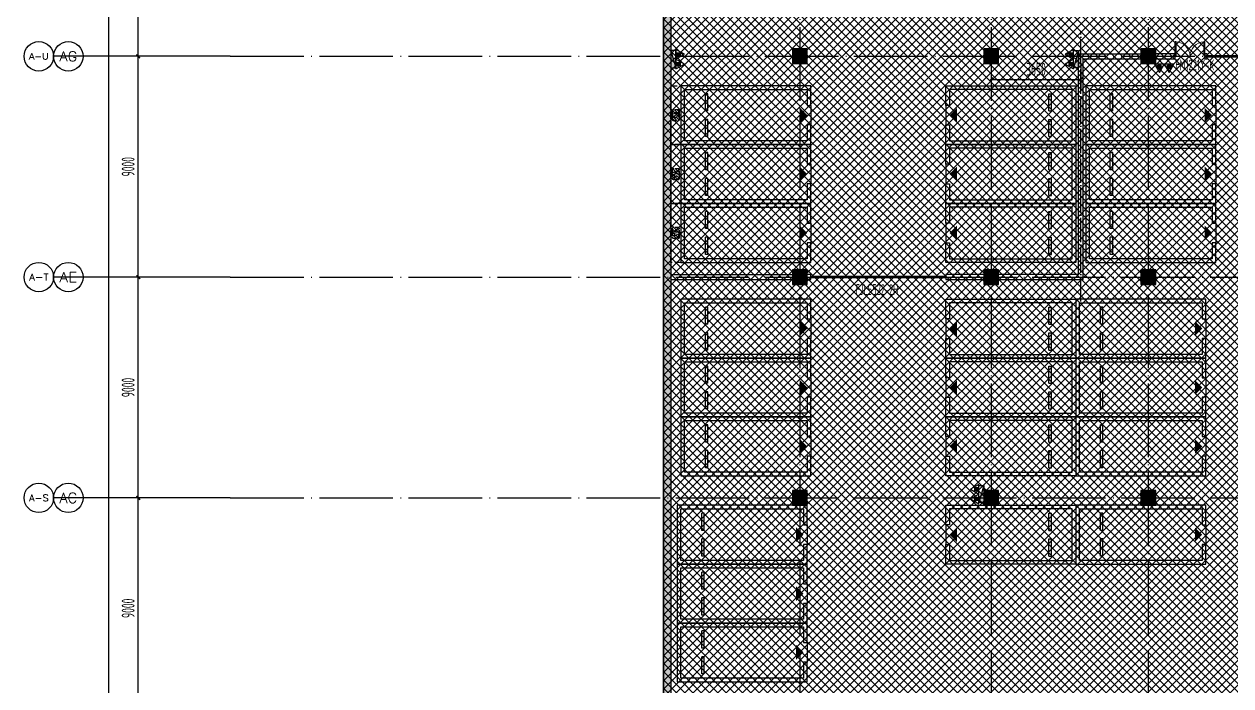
# Model space of a CAD drawing. Extents: x -473190 to 2138458, y -81875 to 2633646.
# Drawn here: x 892098 to 941271, y 90530 to 117504 of the extents above; entities that cross this region are included whole.
import ezdxf
from ezdxf.enums import TextEntityAlignment as Align

# ---------------------------------------------------------------- set-up
doc = ezdxf.new("R2010")
doc.units = 0
doc.header["$LTSCALE"] = 1000
doc.linetypes.add('DASH', pattern=[0.35, 0.25, -0.1])
doc.linetypes.add('DOTE', pattern=[2.42, 2, -0.2, 0.02, -0.2])
for name, color, linetype in [('00-停车位', 67, 'Continuous'), ('A-COLUMN', 2, 'Continuous'), ('A-PUB_HATCH', 8, 'Continuous'), ('A-WALL', 2, 'Continuous'), ('AXIS', 3, 'Continuous'), ('AXIS_TEXT', 7, 'Continuous'), ('car', 252, 'Continuous'), ('DOOR_FIRE', 4, 'Continuous'), ('DOOR_FIRE_TEXT', 7, 'Continuous'), ('DOTE', 1, 'DOTE'), ('PUB_DIM', 3, 'Continuous'), ('PUB_HATCH', 8, 'Continuous'), ('W-EQUIP_消火栓', 7, 'Continuous'), ('W-EQUIP_灭火器', 7, 'Continuous')]:
    doc.layers.add(name, color=color, linetype=linetype)
doc.styles.add('_TCH_AXIS', font='COMPLEX', dxfattribs={"bigfont": 'GBCBIG'})
doc.styles.add('_TCH_DIM_T3', font='tssdeng.shx', dxfattribs={"width": 0.564706, "bigfont": '@@@tssdchn.shx'})
doc.styles.add('_TCH_WINDOW', font='tssdeng.shx', dxfattribs={"width": 0.8, "height": 3.5, "bigfont": 'tssdchn.shx'})
doc.styles.add('COMPLEX', font='COMPLEX.shx', dxfattribs={"width": 0.65})
doc.dimstyles.new('_TCH_ARCH&&150', dxfattribs={"dimtxt": 525, "dimasz": 150, "dimexe": 375, "dimexo": 450, "dimgap": 150, "dimtad": 1, "dimdec": 0, "dimzin": 0, "dimdsep": 46, "dimtxsty": '_TCH_DIM_T3', "dimblk": 'ARCHTICK', "dimcen": 0.09, "dimclrt": 7, "dimazin": 2, "dimtfac": 1, "dimtdec": 0, "dimtix": 1, "dimtmove": 2, "dimatfit": 3, "dimfxl": 0, "dimtolj": 1, "dimtzin": 0, "dimarcsym": 0})

# ---------------------------------------------------------------- blocks, each defined once
blk = doc.blocks.new('车位2400x5300')
at = {"layer": '00-停车位', "color": 251}
for p, q in [((-875, -1000), (-175, -1000)), ((-875, -1100), (-875, -1000)), ((-875, -1100), (-175, -1100)), ((-175, -1100), (-175, -1000)), ((175, -1000), (875, -1000)), ((175, -1100), (175, -1000)), ((175, -1100), (875, -1100)), ((875, -1100), (875, -1000)), ((400, -5300), (-400, -5300))]:
    blk.add_line(p, q, dxfattribs=at)
blk.add_lwpolyline([(400, -5150), (400, -5300), (1200, -5300), (1200, 0), (-1200, 0), (-1200, -5300), (-400, -5300), (-400, -5150), (-1050, -5150), (-1050, -150), (1050, -150), (1050, -5150), (400, -5150)], dxfattribs=at)
blk.add_lwpolyline([(0, -5150, 0, 600, 0), (0, -4850, 600, 600, 0)], format="xyseb", dxfattribs=at)
blk = doc.blocks.new('A$C2EF10B80')
at = {"layer": 'A-PUB_HATCH'}
h = blk.add_hatch(dxfattribs=at)
h.set_pattern_fill('ANSI31', color=256, scale=50, angle=-16.4434)
h.set_pattern_definition([(45, (6188.46, 7099.97), (-56.1266, 56.1266), [])])
h.paths.add_polyline_path([(-983, -100, 0.414214), (-1033, -50), (-1184, -50), (-1091, -207), (-1210, -207), (-1204, -250), (-983, -250)])
h.paths.add_polyline_path([(-983, -250), (-1204, -250), (-1190, -350), (-1033, -350, 0.414213), (-983, -300)])
h.paths.add_polyline_path([(-1262, -250), (-1417, -250), (-1417, -300, 0.414215), (-1367, -350), (-1207, -350)])
h.paths.add_polyline_path([(-1221, -50), (-1367, -50, 0.414214), (-1417, -100), (-1417, -250), (-1262, -250), (-1320, -146), (-1212, -146)])
at = {"layer": 'car', "linetype": 'DASH', "ltscale": 0.5}
blk.add_line((-1367, -350), (-1033, -350), dxfattribs=at)
at = {"layer": 'car', "linetype": 'DASH'}
blk.add_lwpolyline([(-2400, 0), (0, 0), (0, -400), (-2400, -400)], close=True, dxfattribs=at)
at = {"layer": 'car', "linetype": 'DASH', "ltscale": 0.5}
blk.add_lwpolyline([(-1320, -146), (-1185, -390), (-1210, -207), (-1091, -207), (-1227, 23), (-1212, -146)], close=True, dxfattribs=at)
for points in [[(-1367, -50, 0.414214), (-1417, -100), (-1417, -300)], [(-1033, -350, 0.414214), (-983, -300), (-983, -100, 0.414214), (-1033, -50), (-1367, -50)]]:
    blk.add_lwpolyline(points, format="xyb", dxfattribs=at)
at = {"layer": 'car', "linetype": 'DASH'}
blk.add_arc((-1367, -300), 50, 180, 270, dxfattribs=at)
blk = doc.blocks.new('A$C77CA03F4')
at = {"rotation": 16.44344089606073}
for p in [(6792, 2422), (4490, 1742), (2189, 1063)]:
    blk.add_blockref('A$C2EF10B80', p, dxfattribs=at)
blk = doc.blocks.new('_ArchTick')
at = {"color": 0, "linetype": 'ByBlock', "const_width": 0.4}
blk.add_lwpolyline([(-0.5, -0.5), (0.5, 0.5)], dxfattribs=at)
blk = doc.blocks.new('*D5477')
at = {"layer": 'Defpoints', "color": 0, "transparency": 16777216}
for p in [(-9175, -22130), (-5525, -22130), (-5525, -23239)]:
    blk.add_point(p, dxfattribs=at)
at = {"layer": 'PUB_DIM', "color": 0, "lineweight": -2, "transparency": 16777216}
for p, q in [((-9175, -22580), (-9175, -23614)), ((-5525, -22580), (-5525, -23614)), ((-9175, -23239), (-5525, -23239))]:
    blk.add_line(p, q, dxfattribs=at)
at = {"layer": 'PUB_DIM', "color": 0, "lineweight": -2, "transparency": 16777216, "xscale": 150, "yscale": 150, "zscale": 150, "rotation": 180}
blk.add_blockref('_ArchTick', (-9175, -23239), dxfattribs=at)
at = {"layer": 'PUB_DIM', "color": 0, "lineweight": -2, "transparency": 16777216, "xscale": 150, "yscale": 150, "zscale": 150}
blk.add_blockref('_ArchTick', (-5525, -23239), dxfattribs=at)
at = {"layer": 'PUB_DIM', "color": 7, "transparency": 16777216, "insert": (-7350, -22826), "char_height": 525, "attachment_point": 5, "style": '_TCH_DIM_T3'}
blk.add_mtext('\\A1;3650', dxfattribs=at)
blk = doc.blocks.new('$TwtSys$00000434')
for p, q in [((-0.5, 0.5), (-0.5, -0.5)), ((-0.5, -0.5), (0.5, 0.5)), ((0.5, 0.5), (-0.5, 0.5)), ((0.5, -0.5), (0.5, 0.5)), ((-0.5, -0.5), (0.5, -0.5))]:
    blk.add_line(p, q)
blk.add_solid([(0.5, -0.5), (0.5, 0.5), (-0.5, -0.5)])
blk = doc.blocks.new('$TwtSys$00000546')
h = blk.add_hatch()
h.set_pattern_fill('ANSI31', color=256, scale=200, style=0)
h.set_pattern_definition([(45, (-38543.802, -6670.83), (-17.67767, 17.67767), [])])
h.paths.add_polyline_path([(-65, 174), (65, 174), (65, 44), (-65, 44)])
for points in [[(0, 344), (-198, 0), (198, 0)], [(-65, 174), (65, 174), (65, 44), (-65, 44)]]:
    blk.add_lwpolyline(points, close=True)
blk = doc.blocks.new('ADFASDF')
h = blk.add_hatch()
h.set_pattern_fill('ANSI37', color=8, scale=150)
h.set_pattern_definition([(45, (0, 0), (-168.3798, 168.3798), []), (135, (0, 0), (-168.3798, -168.3798), [])])
h.paths.add_polyline_path([(521397, 239186), (521397, 224886), (539697, 224886), (539697, 169261), (524947, 169261), (524947, 171211), (527822, 171211), (527922, 176611), (501318, 176611), (501125, 109884), (530547, 109887), (530547, 107449), (538188, 100503), (536147, 98236), (540086, 94690), (517812, 69953), (517812, 59790), (482108, 20136), (405247, 20136), (405247, 26086), (391997, 40436), (391997, 64736), (399997, 64738), (399997, 239186), (409022, 239186)])
blk.add_lwpolyline([(539697, 224886), (539697, 169261), (524947, 169261), (524947, 171211), (527822, 171211), (527922, 176611), (501318, 176611), (501125, 109884), (530547, 109887), (530547, 107449), (538188, 100503), (536147, 98236), (540086, 94690), (517812, 69953), (517812, 59790), (482108, 20136), (405247, 20136), (405247, 26086), (391997, 40436), (391997, 64736), (399997, 64738), (399997, 239186)])
blk = doc.blocks.new('*D1841')
at = {"layer": 'AXIS', "color": 0, "lineweight": -2, "transparency": 16777216}
for p, q in [((900048, 98192), (896373, 98192)), ((896748, 89192), (896748, 98192)), ((900048, 89192), (896373, 89192))]:
    blk.add_line(p, q, dxfattribs=at)
at = {"layer": 'Defpoints', "color": 0, "transparency": 16777216}
for p in [(896748, 98192), (900498, 98192), (900498, 89192)]:
    blk.add_point(p, dxfattribs=at)
at = {"layer": 'AXIS', "color": 0, "lineweight": -2, "transparency": 16777216, "xscale": 150, "yscale": 150, "zscale": 150}
for p, rotation in [((896748, 98192), 90), ((896748, 89192), 270)]:
    blk.add_blockref('_ArchTick', p, dxfattribs=dict(at, rotation=rotation))
at = {"layer": 'AXIS', "color": 7, "transparency": 16777216, "insert": (896336, 93692), "char_height": 525, "attachment_point": 5, "rotation": 90, "style": '_TCH_DIM_T3'}
blk.add_mtext('\\A1;9000', dxfattribs=at)
blk = doc.blocks.new('*D1842')
at = {"layer": 'AXIS', "color": 0, "lineweight": -2, "transparency": 16777216}
for p, q in [((900048, 107192), (896373, 107192)), ((896748, 98192), (896748, 107192)), ((900048, 98192), (896373, 98192))]:
    blk.add_line(p, q, dxfattribs=at)
at = {"layer": 'Defpoints', "color": 0, "transparency": 16777216}
for p in [(896748, 107192), (900498, 107192), (900498, 98192)]:
    blk.add_point(p, dxfattribs=at)
at = {"layer": 'AXIS', "color": 0, "lineweight": -2, "transparency": 16777216, "xscale": 150, "yscale": 150, "zscale": 150}
for p, rotation in [((896748, 107192), 90), ((896748, 98192), 270)]:
    blk.add_blockref('_ArchTick', p, dxfattribs=dict(at, rotation=rotation))
at = {"layer": 'AXIS', "color": 7, "transparency": 16777216, "insert": (896336, 102692), "char_height": 525, "attachment_point": 5, "rotation": 90, "style": '_TCH_DIM_T3'}
blk.add_mtext('\\A1;9000', dxfattribs=at)
blk = doc.blocks.new('*D1843')
at = {"layer": 'AXIS', "color": 0, "lineweight": -2, "transparency": 16777216}
for p, q in [((900048, 116192), (896373, 116192)), ((896748, 107192), (896748, 116192)), ((900048, 107192), (896373, 107192))]:
    blk.add_line(p, q, dxfattribs=at)
at = {"layer": 'Defpoints', "color": 0, "transparency": 16777216}
for p in [(896748, 116192), (900498, 116192), (900498, 107192)]:
    blk.add_point(p, dxfattribs=at)
at = {"layer": 'AXIS', "color": 0, "lineweight": -2, "transparency": 16777216, "xscale": 150, "yscale": 150, "zscale": 150}
for p, rotation in [((896748, 116192), 90), ((896748, 107192), 270)]:
    blk.add_blockref('_ArchTick', p, dxfattribs=dict(at, rotation=rotation))
at = {"layer": 'AXIS', "color": 7, "transparency": 16777216, "insert": (896336, 111692), "char_height": 525, "attachment_point": 5, "rotation": 90, "style": '_TCH_DIM_T3'}
blk.add_mtext('\\A1;9000', dxfattribs=at)
blk = doc.blocks.new('*D1844')
at = {"layer": 'AXIS', "color": 0, "lineweight": -2, "transparency": 16777216}
for p, q in [((900048, 125192), (896373, 125192)), ((896748, 116192), (896748, 125192)), ((900048, 116192), (896373, 116192))]:
    blk.add_line(p, q, dxfattribs=at)
at = {"layer": 'Defpoints', "color": 0, "transparency": 16777216}
for p in [(896748, 125192), (900498, 125192), (900498, 116192)]:
    blk.add_point(p, dxfattribs=at)
at = {"layer": 'AXIS', "color": 0, "lineweight": -2, "transparency": 16777216, "xscale": 150, "yscale": 150, "zscale": 150}
for p, rotation in [((896748, 125192), 90), ((896748, 116192), 270)]:
    blk.add_blockref('_ArchTick', p, dxfattribs=dict(at, rotation=rotation))
at = {"layer": 'AXIS', "color": 7, "transparency": 16777216, "insert": (896336, 120692), "char_height": 525, "attachment_point": 5, "rotation": 90, "style": '_TCH_DIM_T3'}
blk.add_mtext('\\A1;9000', dxfattribs=at)
blk = doc.blocks.new('*D1849')
at = {"layer": 'AXIS', "color": 0, "lineweight": -2, "transparency": 16777216}
for p, q in [((900048, 159642), (895173, 159642)), ((895548, -48808), (895548, 159642)), ((900048, -48808), (895173, -48808))]:
    blk.add_line(p, q, dxfattribs=at)
at = {"layer": 'Defpoints', "color": 0, "transparency": 16777216}
for p in [(895548, 159642), (900498, 159642), (900498, -48808)]:
    blk.add_point(p, dxfattribs=at)
at = {"layer": 'AXIS', "color": 0, "lineweight": -2, "transparency": 16777216, "xscale": 150, "yscale": 150, "zscale": 150}
for p, rotation in [((895548, 159642), 90), ((895548, -48808), 270)]:
    blk.add_blockref('_ArchTick', p, dxfattribs=dict(at, rotation=rotation))
at = {"layer": 'AXIS', "color": 7, "transparency": 16777216, "insert": (895136, 55417), "char_height": 525, "attachment_point": 5, "rotation": 90, "style": '_TCH_DIM_T3'}
blk.add_mtext('\\A1;208450', dxfattribs=at)
blk = doc.blocks.new('*D1928')
at = {"layer": 'AXIS', "color": 0, "lineweight": -2, "transparency": 16777216}
for p, q in [((900048, 98192), (896373, 98192)), ((896748, 89192), (896748, 98192)), ((900048, 89192), (896373, 89192))]:
    blk.add_line(p, q, dxfattribs=at)
at = {"layer": 'Defpoints', "color": 0, "transparency": 16777216}
for p in [(896748, 98192), (900498, 98192), (900498, 89192)]:
    blk.add_point(p, dxfattribs=at)
at = {"layer": 'AXIS', "color": 0, "lineweight": -2, "transparency": 16777216, "xscale": 150, "yscale": 150, "zscale": 150}
for p, rotation in [((896748, 98192), 90), ((896748, 89192), 270)]:
    blk.add_blockref('_ArchTick', p, dxfattribs=dict(at, rotation=rotation))
at = {"layer": 'AXIS', "color": 7, "transparency": 16777216, "insert": (896336, 93692), "char_height": 525, "attachment_point": 5, "rotation": 90, "style": '_TCH_DIM_T3'}
blk.add_mtext('\\A1;9000', dxfattribs=at)
blk = doc.blocks.new('*D1929')
at = {"layer": 'AXIS', "color": 0, "lineweight": -2, "transparency": 16777216}
for p, q in [((900048, 107192), (896373, 107192)), ((896748, 98192), (896748, 107192)), ((900048, 98192), (896373, 98192))]:
    blk.add_line(p, q, dxfattribs=at)
at = {"layer": 'Defpoints', "color": 0, "transparency": 16777216}
for p in [(896748, 107192), (900498, 107192), (900498, 98192)]:
    blk.add_point(p, dxfattribs=at)
at = {"layer": 'AXIS', "color": 0, "lineweight": -2, "transparency": 16777216, "xscale": 150, "yscale": 150, "zscale": 150}
for p, rotation in [((896748, 107192), 90), ((896748, 98192), 270)]:
    blk.add_blockref('_ArchTick', p, dxfattribs=dict(at, rotation=rotation))
at = {"layer": 'AXIS', "color": 7, "transparency": 16777216, "insert": (896336, 102692), "char_height": 525, "attachment_point": 5, "rotation": 90, "style": '_TCH_DIM_T3'}
blk.add_mtext('\\A1;9000', dxfattribs=at)
blk = doc.blocks.new('*D1930')
at = {"layer": 'AXIS', "color": 0, "lineweight": -2, "transparency": 16777216}
for p, q in [((900048, 116192), (896373, 116192)), ((896748, 107192), (896748, 116192)), ((900048, 107192), (896373, 107192))]:
    blk.add_line(p, q, dxfattribs=at)
at = {"layer": 'Defpoints', "color": 0, "transparency": 16777216}
for p in [(896748, 116192), (900498, 116192), (900498, 107192)]:
    blk.add_point(p, dxfattribs=at)
at = {"layer": 'AXIS', "color": 0, "lineweight": -2, "transparency": 16777216, "xscale": 150, "yscale": 150, "zscale": 150}
for p, rotation in [((896748, 116192), 90), ((896748, 107192), 270)]:
    blk.add_blockref('_ArchTick', p, dxfattribs=dict(at, rotation=rotation))
at = {"layer": 'AXIS', "color": 7, "transparency": 16777216, "insert": (896336, 111692), "char_height": 525, "attachment_point": 5, "rotation": 90, "style": '_TCH_DIM_T3'}
blk.add_mtext('\\A1;9000', dxfattribs=at)
blk = doc.blocks.new('*D1931')
at = {"layer": 'AXIS', "color": 0, "lineweight": -2, "transparency": 16777216}
for p, q in [((900048, 125192), (896373, 125192)), ((896748, 116192), (896748, 125192)), ((900048, 116192), (896373, 116192))]:
    blk.add_line(p, q, dxfattribs=at)
at = {"layer": 'Defpoints', "color": 0, "transparency": 16777216}
for p in [(896748, 125192), (900498, 125192), (900498, 116192)]:
    blk.add_point(p, dxfattribs=at)
at = {"layer": 'AXIS', "color": 0, "lineweight": -2, "transparency": 16777216, "xscale": 150, "yscale": 150, "zscale": 150}
for p, rotation in [((896748, 125192), 90), ((896748, 116192), 270)]:
    blk.add_blockref('_ArchTick', p, dxfattribs=dict(at, rotation=rotation))
at = {"layer": 'AXIS', "color": 7, "transparency": 16777216, "insert": (896336, 120692), "char_height": 525, "attachment_point": 5, "rotation": 90, "style": '_TCH_DIM_T3'}
blk.add_mtext('\\A1;9000', dxfattribs=at)
blk = doc.blocks.new('*D1936')
at = {"layer": 'AXIS', "color": 0, "lineweight": -2, "transparency": 16777216}
for p, q in [((900048, 152192), (895173, 152192)), ((895548, -48808), (895548, 152192)), ((900048, -48808), (895173, -48808))]:
    blk.add_line(p, q, dxfattribs=at)
at = {"layer": 'Defpoints', "color": 0, "transparency": 16777216}
for p in [(895548, 152192), (900498, 152192), (900498, -48808)]:
    blk.add_point(p, dxfattribs=at)
at = {"layer": 'AXIS', "color": 0, "lineweight": -2, "transparency": 16777216, "xscale": 150, "yscale": 150, "zscale": 150}
for p, rotation in [((895548, 152192), 90), ((895548, -48808), 270)]:
    blk.add_blockref('_ArchTick', p, dxfattribs=dict(at, rotation=rotation))
at = {"layer": 'AXIS', "color": 7, "transparency": 16777216, "insert": (895136, 51692), "char_height": 525, "attachment_point": 5, "rotation": 90, "style": '_TCH_DIM_T3'}
blk.add_mtext('\\A1;201000', dxfattribs=at)
blk = doc.blocks.new('$DorLib2D$00000213')
at = {"color": 0, "linetype": 'DASH', "const_width": 0.02}
blk.add_lwpolyline([(0.5, 0), (-0.5, 0)], dxfattribs=at)
blk = doc.blocks.new('$DorLib2D$00000002')
for p, q in [((-0.5, 0), (-0.5, 0.4875)), ((-0.475, 0.4875), (-0.5, 0.4875)), ((-0.475, 0), (-0.475, 0.4875)), ((0.475, 0), (0.475, 0.4875)), ((0.475, 0.4875), (0.5, 0.4875)), ((0.5, 0), (0.5, 0.4875)), ((-0.5, 0), (-0.475, 0)), ((0.5, 0), (0.475, 0))]:
    blk.add_line(p, q)
at = {"lineweight": 13}
for centre, start, end in [((-0.4875, 0), 0, 88.53072), ((0.4875, 0), 91.46928, 180)]:
    blk.add_arc(centre, 0.4875, start, end, dxfattribs=at)
blk = doc.blocks.new('_FZH')
blk.add_lwpolyline([(-0.5, -0.5), (0.5, -0.5), (0.5, 0.5), (-0.5, 0.5)], close=True)
at = {"layer": 'PUB_HATCH'}
blk.add_solid([(-0.5, -0.5), (0.5, -0.5), (-0.5, 0.5), (0.5, 0.5)], dxfattribs=at)
blk = doc.blocks.new('_AXISO')
blk.add_circle((0, 0), 0.5)
at = {"layer": 'AXIS_TEXT', "style": 'COMPLEX', "width": 1.041667}
blk.add_attdef('A', text='', height=0.56, dxfattribs=at).set_placement((-0.25, -0.28), (0.25, -0.28), align=Align.FIT)
blk = doc.blocks.new('A$C2B5B1B2C')
at = {"layer": 'DOTE', "linetype": 'DOTE', "ltscale": 0.5}
blk.add_line((-5525, -32300), (-5525, -21300), dxfattribs=at)
at = {"layer": 'PUB_DIM'}
dim = blk.add_aligned_dim(p1=(-9175, -22129.8), p2=(-5525, -22129.8), distance=-1108.9, dimstyle='_TCH_ARCH&&150', dxfattribs=at)
dim.commit()
dim.dimension.update_dxf_attribs({"geometry": '*D5477', "text_midpoint": (-7350, -22826.2)})

msp = doc.modelspace()

# ---------------------------------------------------------------- hatches: boundary and pattern name
at = {"layer": 'PUB_HATCH'}
for points in [[(918456.7, 164642.4), (918156.7, 164942.4), (918156.7, 107192.4), (918456.7, 107192.4)], [(918456.7, 107192.4), (918156.7, 107192.4), (918156.7, 39892.4), (918456.7, 39892.4)]]:
    msp.add_hatch(color=256, dxfattribs=at).paths.add_polyline_path(points)

# ---------------------------------------------------------------- linework, layer by layer
at = {"layer": 'A-WALL'}
for p, q in [((918156.7, 164942.4), (918156.7, 107192.4)), ((918456.7, 164642.4), (918456.7, 107192.4)), ((935056.7, 107292.4), (935056.7, 116292.4)), ((935056.7, 116292.4), (937606.7, 116292.4)), ((935256.7, 107092.4), (935256.7, 116092.4)), ((935256.7, 116092.4), (937606.7, 116092.4)), ((939006.7, 116292.4), (938206.7, 116292.4)), ((938206.7, 116092.4), (939006.7, 116092.4)), ((939006.7, 116092.4), (939006.7, 116292.4)), ((940306.7, 116292.4), (940206.7, 116292.4)), ((940206.7, 116292.4), (940206.7, 116092.4)), ((940206.7, 116092.4), (940306.7, 116092.4)), ((940306.7, 116092.4), (940306.7, 116292.4)), ((918456.7, 107292.4), (923406.7, 107292.4)), ((924156.7, 107292.4), (924006.7, 107292.4)), ((924156.7, 107092.4), (924156.7, 107292.4)), ((935056.7, 107292.4), (929656.7, 107292.4)), ((929656.7, 107292.4), (929656.7, 107092.4)), ((918156.7, 107192.4), (918156.7, 39892.4)), ((918456.7, 107192.4), (918456.7, 39892.4)), ((918456.7, 107092.4), (923406.7, 107092.4)), ((924006.7, 107092.4), (924156.7, 107092.4)), ((929656.7, 107092.4), (935256.7, 107092.4))]:
    msp.add_line(p, q, dxfattribs=at)
at = {"layer": 'AXIS'}
for p, q in [((900498, 116192.4), (893298, 116192.4)), ((900498, 116192.4), (894498, 116192.4)), ((900498, 107192.4), (893298, 107192.4)), ((900498, 107192.4), (894498, 107192.4)), ((900498, 98192.4), (893298, 98192.4)), ((900498, 98192.4), (894498, 98192.4))]:
    msp.add_line(p, q, dxfattribs=at)
for centre in [(893898, 116192.4), (893898, 107192.4), (893898, 98192.4)]:
    msp.add_circle(centre, 600, dxfattribs=at)
at = {"layer": 'DOTE', "color": 127, "linetype": 'DOTE', "ltscale": 1.5}
for p, q in [((918456.7, 171823.5), (918456.7, -58315.4)), ((923706.7, 171823.5), (923706.7, -58315.4)), ((931506.7, 171823.5), (931506.7, -58315.4)), ((937906.7, 171823.5), (937906.7, -58315.4))]:
    msp.add_line(p, q, dxfattribs=at)
at = {"layer": 'DOTE', "color": 16, "linetype": 'DOTE', "ltscale": 1.5}
for p, q in [((900498, 116192.4), (1024406.7, 116192.4)), ((900498, 107192.4), (1024406.7, 107192.4)), ((900498, 98192.4), (1024406.7, 98192.4))]:
    msp.add_line(p, q, dxfattribs=at)

# ---------------------------------------------------------------- block references
for name, p in [('ADFASDF', (518159.5, -74243.9)), ('A$C2B5B1B2C', (940681.7, 138492.4))]:
    msp.add_blockref(name, p)
at = {"rotation": 73.55655642770577}
msp.add_blockref('A$C77CA03F4', (918856.7, 107792.4), dxfattribs=at)
at = {"layer": '00-停车位'}
for p, rotation in [((918856.7, 113792.4), 89.99999999229208), ((935356.7, 113792.4), 90.00000000000375), ((918856.7, 111392.4), 89.99999999229208), ((935356.7, 111392.4), 90), ((918856.7, 108992.4), 89.99999999229208), ((935356.7, 108992.4), 90), ((918856.7, 105092.4), 89.99999999229208), ((934956.7, 105092.4), 90), ((918856.7, 102692.4), 89.99999999229208), ((934956.7, 102692.4), 90), ((918856.7, 100292.4), 89.99999999229208), ((934956.7, 100292.4), 90), ((918706.7, 96692.4), 89.99999999229208), ((934956.7, 96692.4), 90), ((918706.7, 94292.4), 89.99999999229208), ((918706.7, 91892.4), 89.99999999229208)]:
    msp.add_blockref('车位2400x5300', p, dxfattribs=dict(at, rotation=rotation))
at = {"layer": '00-停车位', "xscale": -1, "rotation": 269.9999999717713}
for p in [(934956.7, 113792.4), (934956.7, 111392.4), (934956.7, 108992.4), (934956.7, 105092.4), (934956.7, 102692.4), (934956.7, 100292.4), (934956.7, 96692.4)]:
    msp.add_blockref('车位2400x5300', p, dxfattribs=at)
at = {"layer": 'A-COLUMN', "xscale": 600, "yscale": 600, "zscale": 600, "rotation": 90}
for p in [(923706.7, 116192.4), (931506.7, 116192.4), (937906.7, 116192.4), (923706.7, 107192.4), (931506.7, 107192.4), (937906.7, 107192.4), (923706.7, 98192.4), (931506.7, 98192.4), (937906.7, 98192.4)]:
    msp.add_blockref('_FZH', p, dxfattribs=at)
at = {"layer": 'AXIS'}
ref = msp.add_blockref('_AXISO', (892698, 116192.4), dxfattribs=dict(at, xscale=1200, yscale=1200, zscale=1200))
ref.add_attrib('A', 'A-U', dxfattribs={"layer": 'AXIS_TEXT', "height": 251.23, "style": '_TCH_AXIS'}).set_placement((892297.2, 116066.7), (893098.8, 116066.7), align=Align.FIT)
ref = msp.add_blockref('_AXISO', (892698, 107192.4), dxfattribs=dict(at, xscale=1200, yscale=1200, zscale=1200))
ref.add_attrib('A', 'A-T', dxfattribs={"layer": 'AXIS_TEXT', "height": 269.48, "style": '_TCH_AXIS'}).set_placement((892300.2, 107057.6), (893095.8, 107057.6), align=Align.FIT)
ref = msp.add_blockref('_AXISO', (892698, 98192.4), dxfattribs=dict(at, xscale=1200, yscale=1200, zscale=1200))
ref.add_attrib('A', 'A-S', dxfattribs={"layer": 'AXIS_TEXT', "height": 273.43, "style": '_TCH_AXIS'}).set_placement((892300.9, 98055.6), (893095.2, 98055.6), align=Align.FIT)
at = {"layer": 'DOOR_FIRE'}
ref = msp.add_blockref('$DorLib2D$00000002', (939606.7, 116192.4), dxfattribs=dict(at, xscale=-1200, yscale=1200, zscale=200))
ref.add_attrib('A', 'FM1221Y-K', (939007.4, 115618.6), dxfattribs={"layer": 'DOOR_FIRE_TEXT', "height": 446.25, "style": '_TCH_WINDOW', "width": 0.564706})
ref = msp.add_blockref('$DorLib2D$00000213', (943056.7, 116192.4), dxfattribs=dict(at, xscale=-5500, yscale=-5500, zscale=200))
ref.add_attrib('A', 'FJL5522-2H', (942131.1, 115626.2), dxfattribs={"layer": 'DOOR_FIRE_TEXT', "height": 446.25, "style": '_TCH_WINDOW', "width": 0.564706})
ref = msp.add_blockref('$DorLib2D$00000213', (926906.7, 107192.4), dxfattribs=dict(at, xscale=-5500, yscale=-5500, zscale=200))
ref.add_attrib('A', 'FJL5522-2H', (925981.1, 106458.1), dxfattribs={"layer": 'DOOR_FIRE_TEXT', "height": 446.25, "style": '_TCH_WINDOW', "width": 0.564706})
at = {"layer": 'W-EQUIP_消火栓', "yscale": 200, "zscale": 700}
for p, xscale, rotation in [((918556.7, 116075), 700, 270), ((934956.7, 116075), -700, 90), ((931106.7, 98348.4), -700, 90)]:
    msp.add_blockref('$TwtSys$00000434', p, dxfattribs=dict(at, xscale=xscale, rotation=rotation))
at = {"layer": 'W-EQUIP_灭火器'}
for p, rotation in [((918656.7, 116273.4), 270), ((918656.7, 115876.6), 270), ((934856.7, 116273.4), 90), ((934856.7, 115876.6), 90), ((938357.3, 115874), 180.0000000000072), ((938754.1, 115874), 180.0000000000072), ((931006.7, 98546.7), 90), ((931006.7, 98150), 90)]:
    msp.add_blockref('$TwtSys$00000546', p, dxfattribs=dict(at, rotation=rotation))

# ---------------------------------------------------------------- texts
at = {"layer": 'AXIS_TEXT', "style": '_TCH_AXIS'}
for s, height, p, p2 in [('AG', 398.24, (893528.2, 115993.2), (894267.8, 115993.2)), ('AE', 414.63, (893532.8, 106985), (894263.3, 106985)), ('AC', 423.25, (893535.2, 97980.7), (894260.8, 97980.7))]:
    msp.add_text(s, height=height, dxfattribs=at).set_placement(p, p2, align=Align.FIT)

# ---------------------------------------------------------------- dimensions: what is measured, and where the dimension line sits
at = {"layer": 'AXIS'}
for p1, p2, distance, picture, middle in [((900498, -48807.6), (900498, 159642.4), 4950, '*D1849', (895135.5, 55417.4)), ((900498, -48807.6), (900498, 152192.4), 4950, '*D1936', (895135.5, 51692.4)), ((900498, 116192.4), (900498, 125192.4), 3750, '*D1844', (896335.5, 120692.4)), ((900498, 116192.4), (900498, 125192.4), 3750, '*D1931', (896335.5, 120692.4)), ((900498, 107192.4), (900498, 116192.4), 3750, '*D1843', (896335.5, 111692.4)), ((900498, 107192.4), (900498, 116192.4), 3750, '*D1930', (896335.5, 111692.4)), ((900498, 98192.4), (900498, 107192.4), 3750, '*D1842', (896335.5, 102692.4)), ((900498, 98192.4), (900498, 107192.4), 3750, '*D1929', (896335.5, 102692.4)), ((900498, 89192.4), (900498, 98192.4), 3750, '*D1841', (896335.5, 93692.4)), ((900498, 89192.4), (900498, 98192.4), 3750, '*D1928', (896335.5, 93692.4))]:
    dim = msp.add_aligned_dim(p1=p1, p2=p2, distance=distance, dimstyle='_TCH_ARCH&&150', dxfattribs=at)
    dim.commit()
    dim.dimension.update_dxf_attribs({"geometry": picture, "text_midpoint": middle})

doc.saveas('drawing.dxf')
